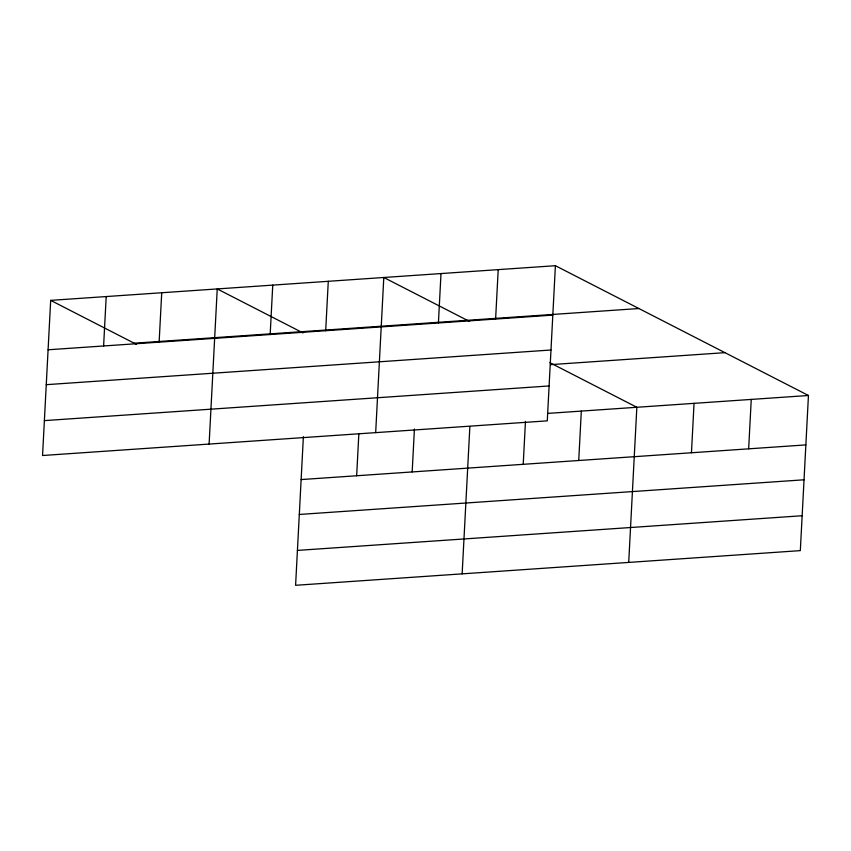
<?xml version="1.0" encoding="UTF-8"?>
<svg xmlns="http://www.w3.org/2000/svg" width="851" height="851" viewBox="0 0 851 851"><rect width="100%" height="100%" fill="white"/><g stroke="black" fill="none" stroke-linecap="round" stroke-linejoin="round"><path stroke-width="1.28" d="M50.677 300.371L42.55 455.508L547.278 420.851L555.405 265.703L50.677 300.371L136.479 344.378M103.609 345.974L106.205 296.552M159.126 342.155L161.722 292.744M209.112 444.073L217.239 288.925L303.041 332.932M270.171 334.528L272.756 285.117M303.381 436.659L295.595 585.297L800.323 550.629L808.45 395.492L555.405 265.703M325.688 330.72L328.284 281.298M356.654 475.752L358.835 434.148M375.674 432.627L383.801 277.49L469.603 321.497M412.171 471.943L414.426 429.032M438.414 322.976L440.999 273.565M462.146 573.861L469.869 426.521M495.612 319.051L498.207 269.629M523.216 464.316L525.461 421.405M578.733 460.508L581.318 411.086M628.708 562.415L636.846 407.278L549.895 362.686M691.459 452.764L694.044 403.342M748.657 448.828L751.252 399.417M134.181 343.198L638.91 308.53M48.092 349.782L552.82 315.115M46.262 384.673L550.991 350.006M550.693 364.632L724.946 352.665M44.38 420.617L549.108 385.96M548.278 413.363L808.45 395.492M301.137 479.57L805.865 444.903M299.307 514.461L804.035 479.794M297.425 550.406L802.153 515.738"/></g></svg>
